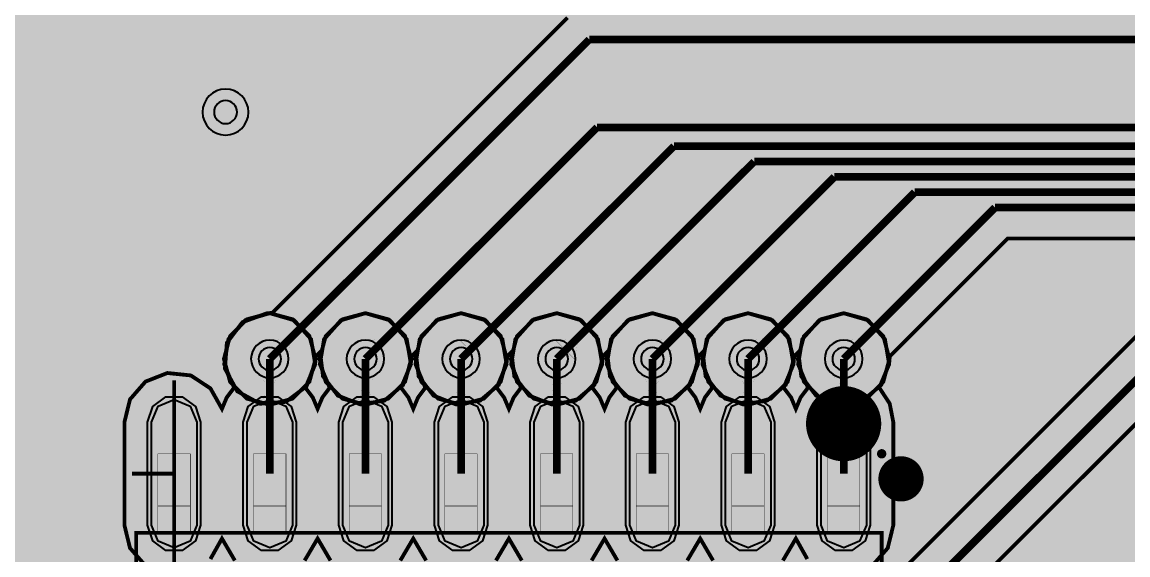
# Model space of a CAD drawing. Header units: millimetres. Extents: x 0 to 100, y -100 to 0.
# Drawn here: x 23 to 37.69, y -16.35 to -9.27 of the extents above; entities that cross this region are included whole.
import ezdxf

# ---------------------------------------------------------------- set-up
doc = ezdxf.new("R2010")
doc.units = ezdxf.units.MM
doc.header["$MEASUREMENT"] = 0
for name, color, linetype, true_color in [('Bottom-Layer', 7, 'Continuous', 0x0000ff), ('Component-Marking-Layer', 7, 'Continuous', 0x66ffcc), ('Component-Shape-Layer', 7, 'Continuous', 0x00cccc), ('Document-Layer', 7, 'Continuous', 0xffffff), ('Hole-Layer', 7, 'Continuous', 0x222222), ('Inner1', 7, 'Continuous', 0x999966), ('Inner2', 7, 'Continuous', 0x008000), ('Multi-Layer', 7, 'Continuous', 0xc0c0c0), ('Pin-Floating-Layer', 7, 'Continuous', 0xff99ff), ('Pin-Soldering-Layer', 7, 'Continuous', 0xcc9999), ('Top-Layer', 7, 'Continuous', 0xff0000), ('Top-Paste-Mask-Layer', 7, 'Continuous', 0x808080), ('Top-Silkscreen-Layer', 7, 'Continuous', 0xffcc00), ('Top-Solder-Mask-Layer', 7, 'Continuous', 0x800080)]:
    doc.layers.add(name, color=color, linetype=linetype, true_color=true_color)

msp = doc.modelspace()

# ---------------------------------------------------------------- hatches: boundary and pattern name
at = {"layer": 'Bottom-Layer'}
for points in [[(99.642, -0.358), (99.642, -99.642), (0.358, -99.642), (0.358, -0.358)], [(25.684, -13.744), (25.766, -14.048), (25.988, -14.271), (26.293, -14.353), (26.597, -14.271), (26.819, -14.048), (26.901, -13.744), (26.819, -13.44), (26.597, -13.218), (26.293, -13.136), (25.988, -13.218), (25.766, -13.44)], [(26.954, -13.744), (27.036, -14.048), (27.258, -14.271), (27.563, -14.353), (27.867, -14.271), (28.089, -14.048), (28.171, -13.744), (28.089, -13.44), (27.867, -13.218), (27.563, -13.136), (27.258, -13.218), (27.036, -13.44)], [(28.224, -13.744), (28.306, -14.048), (28.528, -14.271), (28.833, -14.353), (29.137, -14.271), (29.359, -14.048), (29.441, -13.744), (29.359, -13.44), (29.137, -13.218), (28.833, -13.136), (28.528, -13.218), (28.306, -13.44)], [(29.494, -13.744), (29.576, -14.048), (29.798, -14.271), (30.103, -14.353), (30.407, -14.271), (30.629, -14.048), (30.711, -13.744), (30.629, -13.44), (30.407, -13.218), (30.103, -13.136), (29.798, -13.218), (29.576, -13.44)], [(30.764, -13.744), (30.846, -14.048), (31.068, -14.271), (31.373, -14.353), (31.677, -14.271), (31.899, -14.048), (31.981, -13.744), (31.899, -13.44), (31.677, -13.218), (31.373, -13.136), (31.068, -13.218), (30.846, -13.44)], [(32.034, -13.744), (32.116, -14.048), (32.338, -14.271), (32.643, -14.353), (32.947, -14.271), (33.169, -14.048), (33.251, -13.744), (33.169, -13.44), (32.947, -13.218), (32.643, -13.136), (32.338, -13.218), (32.116, -13.44)], [(33.304, -13.744), (33.386, -14.048), (33.608, -14.271), (33.913, -14.353), (34.217, -14.271), (34.439, -14.048), (34.521, -13.744), (34.439, -13.44), (34.217, -13.218), (33.913, -13.136), (33.608, -13.218), (33.386, -13.44)]]:
    msp.add_hatch(color=256, dxfattribs=at).paths.add_polyline_path(points)
at = {"layer": 'Component-Marking-Layer'}
msp.add_hatch(color=256, dxfattribs=at).paths.add_polyline_path([(34.358, -15.004, 1), (34.477, -15.004, 1)])
msp.add_hatch(color=256, dxfattribs=at).paths.add_polyline_path([(34.358, -15.004, 1), (34.477, -15.004, 1)])
at = {"layer": 'Inner1'}
for points in [[(99.642, -0.358), (99.642, -99.642), (0.358, -99.642), (0.358, -0.358)], [(47.921, -18.768), (47.865, -18.72), (47.553, -18.575), (47.213, -18.623), (46.953, -18.848), (46.856, -19.177), (46.953, -19.507), (47.213, -19.731), (47.553, -19.779), (47.865, -19.634), (47.921, -19.586), (48.768, -19.586), (48.925, -19.555), (49.057, -19.466), (55.555, -12.968), (55.545, -13.021), (55.541, -13.074), (55.541, -13.288), (55.493, -13.344), (55.349, -13.655), (55.397, -13.995), (55.621, -14.256), (55.951, -14.353), (56.28, -14.256), (56.504, -13.995), (56.552, -13.655), (56.408, -13.344), (56.36, -13.288), (56.36, -13.243), (59.355, -10.248), (59.374, -10.25), (59.414, -10.257), (59.454, -10.262), (56.931, -12.785), (56.843, -12.917), (56.811, -13.074), (56.811, -13.288), (56.763, -13.344), (56.619, -13.655), (56.667, -13.995), (56.891, -14.256), (57.221, -14.353), (57.55, -14.256), (57.774, -13.995), (57.822, -13.655), (57.678, -13.344), (57.63, -13.288), (57.63, -13.243), (60.625, -10.248), (60.644, -10.25), (61.008, -10.234), (61.323, -10.052), (61.519, -9.744), (61.549, -9.381), (61.408, -9.045), (70.582, -9.045), (74.68, -13.143), (74.38, -13.174), (74.131, -13.345), (73.996, -13.614), (74.006, -13.915), (74.16, -14.174), (74.419, -14.328), (74.72, -14.338), (74.989, -14.203), (75.16, -13.954), (75.191, -13.654), (75.248, -13.711), (75.253, -13.784), (75.359, -14.089), (75.606, -14.297), (75.925, -14.349), (76.225, -14.231), (76.422, -13.975), (76.461, -13.654), (76.518, -13.711), (76.523, -13.784), (76.629, -14.089), (76.876, -14.297), (77.195, -14.349), (77.495, -14.231), (77.692, -13.975), (77.731, -13.654), (77.788, -13.711), (77.793, -13.784), (77.87, -14.043), (78.051, -14.243), (78.302, -14.345), (78.571, -14.328), (78.807, -14.196), (78.962, -13.975), (79.126, -14.139), (79.126, -16.595), (77.156, -18.565), (77.082, -18.57), (76.76, -18.689), (76.553, -18.963), (76.528, -19.305), (76.692, -19.607), (76.994, -19.771), (77.336, -19.746), (77.611, -19.539), (77.729, -19.217), (77.734, -19.143), (79.824, -17.053), (79.913, -16.921), (79.944, -16.764), (79.944, -13.97), (79.913, -13.814), (79.824, -13.681), (72.712, -6.569), (72.58, -6.48), (72.423, -6.449), (55.721, -6.449), (55.565, -6.48), (55.432, -6.569), (55.248, -6.753), (55.229, -6.751), (54.931, -6.75), (54.655, -6.864), (54.444, -7.075), (54.169, -6.826), (53.809, -6.736), (53.449, -6.826), (53.174, -7.075), (52.899, -6.826), (52.539, -6.736), (52.179, -6.826), (51.904, -7.075), (51.629, -6.826), (51.269, -6.736), (50.909, -6.826), (50.634, -7.075), (50.359, -6.826), (49.999, -6.736), (49.639, -6.826), (49.364, -7.075), (49.089, -6.826), (48.729, -6.736), (48.369, -6.826), (48.094, -7.075), (47.819, -6.826), (47.459, -6.736), (47.099, -6.826), (46.824, -7.075), (46.549, -6.826), (46.189, -6.736), (45.829, -6.826), (45.554, -7.075), (45.279, -6.826), (44.919, -6.736), (44.559, -6.826), (44.284, -7.075), (44.009, -6.826), (43.649, -6.736), (43.289, -6.826), (43.014, -7.075), (42.739, -6.826), (42.379, -6.736), (42.019, -6.826), (41.744, -7.075), (41.469, -6.826), (41.109, -6.736), (40.749, -6.826), (40.474, -7.075), (40.199, -6.826), (39.839, -6.736), (39.479, -6.826), (39.204, -7.075), (38.915, -6.819), (38.538, -6.737), (38.169, -6.849), (37.902, -7.127), (37.804, -7.501), (37.902, -7.874), (38.169, -8.152), (38.538, -8.264), (38.915, -8.182), (39.204, -7.926), (39.479, -8.175), (39.839, -8.265), (40.199, -8.175), (40.474, -7.926), (40.749, -8.175), (41.109, -8.265), (41.469, -8.175), (41.744, -7.926), (42.019, -8.175), (42.379, -8.265), (42.739, -8.175), (43.014, -7.926), (43.289, -8.175), (43.649, -8.265), (44.009, -8.175), (44.284, -7.926), (44.559, -8.175), (44.919, -8.265), (45.279, -8.175), (45.554, -7.926), (45.829, -8.175), (46.189, -8.265), (46.549, -8.175), (46.824, -7.926), (47.099, -8.175), (47.459, -8.265), (47.819, -8.175), (48.094, -7.926), (48.369, -8.175), (48.729, -8.265), (49.089, -8.175), (49.364, -7.926), (49.639, -8.175), (49.999, -8.265), (50.359, -8.175), (50.634, -7.926), (50.845, -8.137), (51.121, -8.251), (51.419, -8.25), (51.438, -8.248), (51.926, -8.736), (51.554, -8.821), (51.269, -9.075), (50.994, -8.826), (50.634, -8.736), (50.274, -8.826), (49.999, -9.075), (49.724, -8.826), (49.364, -8.736), (49.004, -8.826), (48.729, -9.075), (48.454, -8.826), (48.094, -8.736), (47.734, -8.826), (47.459, -9.075), (47.184, -8.826), (46.824, -8.736), (46.464, -8.826), (46.189, -9.075), (45.914, -8.826), (45.554, -8.736), (45.194, -8.826), (44.919, -9.075), (44.644, -8.826), (44.284, -8.736), (43.924, -8.826), (43.649, -9.075), (43.374, -8.826), (43.014, -8.736), (42.654, -8.826), (42.379, -9.075), (42.104, -8.826), (41.744, -8.736), (41.384, -8.826), (41.109, -9.075), (40.834, -8.826), (40.474, -8.736), (40.114, -8.826), (39.839, -9.075), (39.563, -8.826), (39.203, -8.736), (38.843, -8.827), (38.568, -9.077), (38.556, -9.091), (30.536, -9.091), (30.38, -9.123), (30.247, -9.211), (26.326, -13.132), (26.253, -13.138), (25.93, -13.256), (25.723, -13.53), (25.698, -13.873), (25.862, -14.174), (26.164, -14.339), (26.507, -14.314), (26.781, -14.107), (26.899, -13.784), (26.905, -13.711), (26.961, -13.654), (27, -13.975), (27.197, -14.231), (27.498, -14.349), (27.816, -14.297), (28.063, -14.089), (28.169, -13.784), (28.175, -13.711), (28.231, -13.654), (28.27, -13.975), (28.467, -14.231), (28.768, -14.349), (29.086, -14.297), (29.333, -14.089), (29.439, -13.784), (29.445, -13.711), (29.501, -13.654), (29.54, -13.975), (29.737, -14.231), (30.038, -14.349), (30.356, -14.297), (30.603, -14.089), (30.709, -13.784), (30.715, -13.711), (30.771, -13.654), (30.81, -13.975), (31.007, -14.231), (31.308, -14.349), (31.626, -14.297), (31.873, -14.089), (31.979, -13.784), (31.985, -13.711), (32.041, -13.654), (32.08, -13.975), (32.277, -14.231), (32.578, -14.349), (32.896, -14.297), (33.143, -14.089), (33.249, -13.784), (33.255, -13.711), (33.311, -13.654), (33.35, -13.975), (33.547, -14.231), (33.848, -14.349), (34.166, -14.297), (34.413, -14.089), (34.519, -13.784), (34.525, -13.711), (36.092, -12.143), (39.098, -12.143), (32.722, -18.519), (32.4, -18.56), (32.136, -18.75), (31.993, -19.042), (32.007, -19.367), (32.174, -19.646), (32.453, -19.812), (32.778, -19.826), (33.07, -19.684), (33.26, -19.42), (33.301, -19.097), (40.051, -12.347), (41.94, -12.347), (41.155, -13.132), (41.082, -13.138), (40.759, -13.256), (40.552, -13.53), (40.527, -13.873), (40.692, -14.174), (40.993, -14.339), (41.336, -14.314), (41.61, -14.107), (41.728, -13.784), (41.734, -13.711), (41.79, -13.654), (41.829, -13.975), (42.026, -14.231), (42.327, -14.349), (42.645, -14.297), (42.892, -14.089), (42.998, -13.784), (43.004, -13.711), (43.06, -13.654), (43.099, -13.975), (43.296, -14.231), (43.597, -14.349), (43.915, -14.297), (44.162, -14.089), (44.268, -13.784), (44.274, -13.711), (44.33, -13.654), (44.369, -13.975), (44.566, -14.231), (44.867, -14.349), (45.185, -14.297), (45.432, -14.089), (45.538, -13.784), (45.544, -13.711), (45.6, -13.654), (45.639, -13.975), (45.836, -14.231), (46.137, -14.349), (46.455, -14.297), (46.702, -14.089), (46.808, -13.784), (46.814, -13.711), (46.87, -13.654), (46.909, -13.975), (47.106, -14.231), (47.407, -14.349), (47.725, -14.297), (47.972, -14.089), (48.078, -13.784), (48.084, -13.711), (48.094, -13.701), (48.135, -13.701), (48.165, -13.937), (48.282, -14.143), (48.471, -14.289), (48.7, -14.351), (48.936, -14.321), (49.142, -14.202), (49.198, -14.154), (52.74, -14.154), (52.897, -14.122), (53.029, -14.034), (56.815, -10.248), (56.834, -10.25), (56.973, -10.265), (57.113, -10.254), (48.599, -18.768)]]:
    msp.add_hatch(color=256, dxfattribs=at).paths.add_polyline_path(points)
at = {"layer": 'Inner2'}
for points in [[(99.642, -0.358), (99.642, -99.642), (0.358, -99.642), (0.358, -0.358)], [(25.684, -13.744), (25.766, -14.048), (25.988, -14.271), (26.293, -14.353), (26.597, -14.271), (26.819, -14.048), (26.901, -13.744), (26.819, -13.44), (26.597, -13.218), (26.293, -13.136), (25.988, -13.218), (25.766, -13.44)], [(26.954, -13.744), (27.036, -14.048), (27.258, -14.271), (27.563, -14.353), (27.867, -14.271), (28.089, -14.048), (28.171, -13.744), (28.089, -13.44), (27.867, -13.218), (27.563, -13.136), (27.258, -13.218), (27.036, -13.44)], [(28.224, -13.744), (28.306, -14.048), (28.528, -14.271), (28.833, -14.353), (29.137, -14.271), (29.359, -14.048), (29.441, -13.744), (29.359, -13.44), (29.137, -13.218), (28.833, -13.136), (28.528, -13.218), (28.306, -13.44)], [(29.494, -13.744), (29.576, -14.048), (29.798, -14.271), (30.103, -14.353), (30.407, -14.271), (30.629, -14.048), (30.711, -13.744), (30.629, -13.44), (30.407, -13.218), (30.103, -13.136), (29.798, -13.218), (29.576, -13.44)], [(30.764, -13.744), (30.846, -14.048), (31.068, -14.271), (31.373, -14.353), (31.677, -14.271), (31.899, -14.048), (31.981, -13.744), (31.899, -13.44), (31.677, -13.218), (31.373, -13.136), (31.068, -13.218), (30.846, -13.44)], [(32.034, -13.744), (32.116, -14.048), (32.338, -14.271), (32.643, -14.353), (32.947, -14.271), (33.169, -14.048), (33.251, -13.744), (33.169, -13.44), (32.947, -13.218), (32.643, -13.136), (32.338, -13.218), (32.116, -13.44)], [(33.304, -13.744), (33.386, -14.048), (33.608, -14.271), (33.913, -14.353), (34.217, -14.271), (34.439, -14.048), (34.521, -13.744), (34.439, -13.44), (34.217, -13.218), (33.913, -13.136), (33.608, -13.218), (33.386, -13.44)]]:
    msp.add_hatch(color=256, dxfattribs=at).paths.add_polyline_path(points)
at = {"layer": 'Pin-Floating-Layer'}
for points in [[(25.238, -15.694), (25.238, -16.064), (24.807, -16.064), (24.807, -15.694)], [(25.238, -15.694), (25.238, -16.064), (24.807, -16.064), (24.807, -15.694)], [(26.508, -15.694), (26.508, -16.064), (26.077, -16.064), (26.077, -15.694)], [(26.508, -15.694), (26.508, -16.064), (26.077, -16.064), (26.077, -15.694)], [(27.778, -15.694), (27.778, -16.064), (27.347, -16.064), (27.347, -15.694)], [(27.778, -15.694), (27.778, -16.064), (27.347, -16.064), (27.347, -15.694)], [(29.048, -15.694), (29.048, -16.064), (28.618, -16.064), (28.618, -15.694)], [(29.048, -15.694), (29.048, -16.064), (28.618, -16.064), (28.618, -15.694)], [(30.318, -15.694), (30.318, -16.064), (29.888, -16.064), (29.888, -15.694)], [(30.318, -15.694), (30.318, -16.064), (29.888, -16.064), (29.888, -15.694)], [(31.588, -15.694), (31.588, -16.064), (31.158, -16.064), (31.158, -15.694)], [(31.588, -15.694), (31.588, -16.064), (31.158, -16.064), (31.158, -15.694)], [(32.858, -15.694), (32.858, -16.064), (32.428, -16.064), (32.428, -15.694)], [(32.858, -15.694), (32.858, -16.064), (32.428, -16.064), (32.428, -15.694)], [(34.128, -15.694), (34.128, -16.064), (33.698, -16.064), (33.698, -15.694)], [(34.128, -15.694), (34.128, -16.064), (33.698, -16.064), (33.698, -15.694)]]:
    msp.add_hatch(color=256, dxfattribs=at).paths.add_polyline_path(points)
at = {"layer": 'Pin-Soldering-Layer'}
for points in [[(25.238, -15.004), (25.238, -15.704), (24.807, -15.704), (24.807, -15.004)], [(25.238, -15.004), (25.238, -15.704), (24.807, -15.704), (24.807, -15.004)], [(26.508, -15.004), (26.508, -15.704), (26.077, -15.704), (26.077, -15.004)], [(26.508, -15.004), (26.508, -15.704), (26.077, -15.704), (26.077, -15.004)], [(27.778, -15.004), (27.778, -15.704), (27.347, -15.704), (27.347, -15.004)], [(27.778, -15.004), (27.778, -15.704), (27.347, -15.704), (27.347, -15.004)], [(29.048, -15.004), (29.048, -15.704), (28.618, -15.704), (28.618, -15.004)], [(29.048, -15.004), (29.048, -15.704), (28.618, -15.704), (28.618, -15.004)], [(30.318, -15.004), (30.318, -15.704), (29.888, -15.704), (29.888, -15.004)], [(30.318, -15.004), (30.318, -15.704), (29.888, -15.704), (29.888, -15.004)], [(31.588, -15.004), (31.588, -15.704), (31.158, -15.704), (31.158, -15.004)], [(31.588, -15.004), (31.588, -15.704), (31.158, -15.704), (31.158, -15.004)], [(32.858, -15.004), (32.858, -15.704), (32.428, -15.704), (32.428, -15.004)], [(32.858, -15.004), (32.858, -15.704), (32.428, -15.704), (32.428, -15.004)], [(34.128, -15.004), (34.128, -15.704), (33.698, -15.704), (33.698, -15.004)], [(34.128, -15.004), (34.128, -15.704), (33.698, -15.704), (33.698, -15.004)]]:
    msp.add_hatch(color=256, dxfattribs=at).paths.add_polyline_path(points)
at = {"layer": 'Top-Layer'}
for points in [[(99.642, -0.358), (99.642, -99.642), (0.358, -99.642), (0.358, -0.358)], [(28.198, -16.13), (28.369, -16.422), (28.663, -16.59), (29.002, -16.59), (29.296, -16.422), (29.468, -16.13), (29.639, -16.422), (29.933, -16.59), (30.272, -16.59), (30.566, -16.422), (30.738, -16.13), (30.909, -16.422), (31.203, -16.59), (31.542, -16.59), (31.836, -16.422), (32.008, -16.13), (32.179, -16.422), (32.473, -16.59), (32.812, -16.59), (33.106, -16.422), (33.278, -16.13), (33.43, -16.402), (33.691, -16.574), (34.002, -16.606), (34.292, -16.492), (34.498, -16.256), (34.572, -15.953), (34.572, -14.584), (34.524, -14.337), (34.386, -14.126), (34.517, -13.814), (34.461, -13.482), (34.237, -13.23), (33.913, -13.136), (33.588, -13.23), (33.364, -13.482), (33.308, -13.814), (33.439, -14.126), (33.341, -14.256), (33.278, -14.407), (33.215, -14.256), (33.116, -14.126), (33.247, -13.814), (33.191, -13.482), (32.967, -13.23), (32.643, -13.136), (32.318, -13.23), (32.094, -13.482), (32.038, -13.814), (32.169, -14.126), (32.071, -14.256), (32.008, -14.407), (31.944, -14.256), (31.846, -14.126), (31.977, -13.814), (31.921, -13.482), (31.697, -13.23), (31.373, -13.136), (31.048, -13.23), (30.824, -13.482), (30.768, -13.814), (30.899, -14.126), (30.801, -14.256), (30.738, -14.407), (30.674, -14.256), (30.576, -14.126), (30.707, -13.814), (30.651, -13.482), (30.427, -13.23), (30.103, -13.136), (29.778, -13.23), (29.554, -13.482), (29.498, -13.814), (29.629, -14.126), (29.531, -14.256), (29.468, -14.407), (29.404, -14.256), (29.306, -14.126), (29.437, -13.814), (29.381, -13.482), (29.157, -13.23), (28.833, -13.136), (28.508, -13.23), (28.284, -13.482), (28.228, -13.814), (28.359, -14.126), (28.261, -14.256), (28.198, -14.407), (28.134, -14.256), (28.036, -14.126), (28.167, -13.814), (28.111, -13.482), (27.887, -13.23), (27.563, -13.136), (27.238, -13.23), (27.014, -13.482), (26.958, -13.814), (27.089, -14.126), (26.991, -14.256), (26.928, -14.407), (26.864, -14.256), (26.766, -14.126), (26.897, -13.814), (26.841, -13.482), (26.617, -13.23), (26.293, -13.136), (25.968, -13.23), (25.744, -13.482), (25.688, -13.814), (25.819, -14.126), (25.721, -14.256), (25.658, -14.407), (25.505, -14.135), (25.244, -13.963), (24.933, -13.931), (24.643, -14.045), (24.437, -14.281), (24.363, -14.584), (24.363, -15.953), (24.437, -16.256), (24.643, -16.492), (24.933, -16.606), (25.244, -16.574), (25.505, -16.402), (25.658, -16.13), (25.829, -16.422), (26.123, -16.59), (26.462, -16.59), (26.756, -16.422), (26.928, -16.13), (27.099, -16.422), (27.393, -16.59), (27.732, -16.59), (28.026, -16.422)], [(24.722, -14.584), (24.81, -14.371), (25.023, -14.283), (25.235, -14.371), (25.324, -14.584), (25.324, -15.953), (25.235, -16.166), (25.023, -16.254), (24.81, -16.166), (24.722, -15.953)], [(25.992, -14.584), (26.08, -14.371), (26.293, -14.283), (26.505, -14.371), (26.594, -14.584), (26.594, -15.953), (26.505, -16.166), (26.293, -16.254), (26.08, -16.166), (25.992, -15.953)], [(27.262, -14.584), (27.35, -14.371), (27.563, -14.283), (27.775, -14.371), (27.864, -14.584), (27.864, -15.953), (27.775, -16.166), (27.563, -16.254), (27.35, -16.166), (27.262, -15.953)], [(28.532, -14.584), (28.62, -14.371), (28.833, -14.283), (29.045, -14.371), (29.134, -14.584), (29.134, -15.953), (29.045, -16.166), (28.833, -16.254), (28.62, -16.166), (28.532, -15.953)], [(29.802, -14.584), (29.89, -14.371), (30.103, -14.283), (30.315, -14.371), (30.404, -14.584), (30.404, -15.953), (30.315, -16.166), (30.103, -16.254), (29.89, -16.166), (29.802, -15.953)], [(31.072, -14.584), (31.16, -14.371), (31.373, -14.283), (31.585, -14.371), (31.674, -14.584), (31.674, -15.953), (31.585, -16.166), (31.373, -16.254), (31.16, -16.166), (31.072, -15.953)], [(32.342, -14.584), (32.43, -14.371), (32.643, -14.283), (32.855, -14.371), (32.944, -14.584), (32.944, -15.953), (32.855, -16.166), (32.643, -16.254), (32.43, -16.166), (32.342, -15.953)], [(33.612, -14.584), (33.7, -14.371), (33.913, -14.283), (34.125, -14.371), (34.214, -14.584), (34.214, -15.953), (34.125, -16.166), (33.913, -16.254), (33.7, -16.166), (33.612, -15.953)]]:
    msp.add_hatch(color=256, dxfattribs=at).paths.add_polyline_path(points)
at = {"layer": 'Top-Paste-Mask-Layer'}
for points in [[(24.722, -14.584), (24.81, -14.371), (25.023, -14.283), (25.235, -14.371), (25.324, -14.584), (25.324, -15.953), (25.235, -16.166), (25.023, -16.254), (24.81, -16.166), (24.722, -15.953)], [(25.992, -14.584), (26.08, -14.371), (26.293, -14.283), (26.505, -14.371), (26.594, -14.584), (26.594, -15.953), (26.505, -16.166), (26.293, -16.254), (26.08, -16.166), (25.992, -15.953)], [(27.262, -14.584), (27.35, -14.371), (27.563, -14.283), (27.775, -14.371), (27.864, -14.584), (27.864, -15.953), (27.775, -16.166), (27.563, -16.254), (27.35, -16.166), (27.262, -15.953)], [(28.532, -14.584), (28.62, -14.371), (28.833, -14.283), (29.045, -14.371), (29.134, -14.584), (29.134, -15.953), (29.045, -16.166), (28.833, -16.254), (28.62, -16.166), (28.532, -15.953)], [(29.802, -14.584), (29.89, -14.371), (30.103, -14.283), (30.315, -14.371), (30.404, -14.584), (30.404, -15.953), (30.315, -16.166), (30.103, -16.254), (29.89, -16.166), (29.802, -15.953)], [(31.072, -14.584), (31.16, -14.371), (31.373, -14.283), (31.585, -14.371), (31.674, -14.584), (31.674, -15.953), (31.585, -16.166), (31.373, -16.254), (31.16, -16.166), (31.072, -15.953)], [(32.342, -14.584), (32.43, -14.371), (32.643, -14.283), (32.855, -14.371), (32.944, -14.584), (32.944, -15.953), (32.855, -16.166), (32.643, -16.254), (32.43, -16.166), (32.342, -15.953)], [(33.612, -14.584), (33.7, -14.371), (33.913, -14.283), (34.125, -14.371), (34.214, -14.584), (34.214, -15.953), (34.125, -16.166), (33.913, -16.254), (33.7, -16.166), (33.612, -15.953)]]:
    msp.add_hatch(color=256, dxfattribs=at).paths.add_polyline_path(points)
at = {"layer": 'Top-Solder-Mask-Layer'}
for points in [[(24.671, -14.584), (24.738, -14.377), (24.914, -14.249), (25.131, -14.249), (25.307, -14.377), (25.375, -14.584), (25.375, -15.953), (25.307, -16.16), (25.131, -16.288), (24.914, -16.288), (24.738, -16.16), (24.671, -15.953)], [(25.941, -14.584), (26.008, -14.377), (26.184, -14.249), (26.401, -14.249), (26.577, -14.377), (26.645, -14.584), (26.645, -15.953), (26.577, -16.16), (26.401, -16.288), (26.184, -16.288), (26.008, -16.16), (25.941, -15.953)], [(27.211, -14.584), (27.278, -14.377), (27.454, -14.249), (27.671, -14.249), (27.847, -14.377), (27.915, -14.584), (27.915, -15.953), (27.847, -16.16), (27.671, -16.288), (27.454, -16.288), (27.278, -16.16), (27.211, -15.953)], [(28.481, -14.584), (28.548, -14.377), (28.724, -14.249), (28.941, -14.249), (29.117, -14.377), (29.185, -14.584), (29.185, -15.953), (29.117, -16.16), (28.941, -16.288), (28.724, -16.288), (28.548, -16.16), (28.481, -15.953)], [(29.751, -14.584), (29.818, -14.377), (29.994, -14.249), (30.211, -14.249), (30.387, -14.377), (30.455, -14.584), (30.455, -15.953), (30.387, -16.16), (30.211, -16.288), (29.994, -16.288), (29.818, -16.16), (29.751, -15.953)], [(31.021, -14.584), (31.088, -14.377), (31.264, -14.249), (31.481, -14.249), (31.657, -14.377), (31.725, -14.584), (31.725, -15.953), (31.657, -16.16), (31.481, -16.288), (31.264, -16.288), (31.088, -16.16), (31.021, -15.953)], [(32.291, -14.584), (32.358, -14.377), (32.534, -14.249), (32.751, -14.249), (32.927, -14.377), (32.995, -14.584), (32.995, -15.953), (32.927, -16.16), (32.751, -16.288), (32.534, -16.288), (32.358, -16.16), (32.291, -15.953)], [(33.561, -14.584), (33.628, -14.377), (33.804, -14.249), (34.021, -14.249), (34.197, -14.377), (34.265, -14.584), (34.265, -15.953), (34.197, -16.16), (34.021, -16.288), (33.804, -16.288), (33.628, -16.16), (33.561, -15.953)]]:
    msp.add_hatch(color=256, dxfattribs=at).paths.add_polyline_path(points)

# ---------------------------------------------------------------- linework, layer by layer
at = {"layer": 'Bottom-Layer', "const_width": 0.0508}
for points in [[(25.684, -13.744), (25.766, -14.048), (25.988, -14.271), (26.293, -14.353), (26.597, -14.271), (26.819, -14.048), (26.901, -13.744), (26.819, -13.44), (26.597, -13.218), (26.293, -13.136), (25.988, -13.218), (25.766, -13.44)], [(26.954, -13.744), (27.036, -14.048), (27.258, -14.271), (27.563, -14.353), (27.867, -14.271), (28.089, -14.048), (28.171, -13.744), (28.089, -13.44), (27.867, -13.218), (27.563, -13.136), (27.258, -13.218), (27.036, -13.44)], [(28.224, -13.744), (28.306, -14.048), (28.528, -14.271), (28.833, -14.353), (29.137, -14.271), (29.359, -14.048), (29.441, -13.744), (29.359, -13.44), (29.137, -13.218), (28.833, -13.136), (28.528, -13.218), (28.306, -13.44)], [(29.494, -13.744), (29.576, -14.048), (29.798, -14.271), (30.103, -14.353), (30.407, -14.271), (30.629, -14.048), (30.711, -13.744), (30.629, -13.44), (30.407, -13.218), (30.103, -13.136), (29.798, -13.218), (29.576, -13.44)], [(30.764, -13.744), (30.846, -14.048), (31.068, -14.271), (31.373, -14.353), (31.677, -14.271), (31.899, -14.048), (31.981, -13.744), (31.899, -13.44), (31.677, -13.218), (31.373, -13.136), (31.068, -13.218), (30.846, -13.44)], [(32.034, -13.744), (32.116, -14.048), (32.338, -14.271), (32.643, -14.353), (32.947, -14.271), (33.169, -14.048), (33.251, -13.744), (33.169, -13.44), (32.947, -13.218), (32.643, -13.136), (32.338, -13.218), (32.116, -13.44)], [(33.304, -13.744), (33.386, -14.048), (33.608, -14.271), (33.913, -14.353), (34.217, -14.271), (34.439, -14.048), (34.521, -13.744), (34.439, -13.44), (34.217, -13.218), (33.913, -13.136), (33.608, -13.218), (33.386, -13.44)]]:
    msp.add_lwpolyline(points, close=True, dxfattribs=at)
at = {"layer": 'Component-Marking-Layer', "const_width": 0.00508}
msp.add_lwpolyline([(34.358, -15.004, 1), (34.477, -15.004), (34.477, -15.004, 1), (34.358, -15.004)], format="xyb", dxfattribs=at)
msp.add_lwpolyline([(34.358, -15.004, 1), (34.477, -15.004), (34.477, -15.004, 1), (34.358, -15.004)], format="xyb", dxfattribs=at)
at = {"layer": 'Component-Shape-Layer', "const_width": 0.0508}
msp.add_lwpolyline([(34.418, -16.054), (34.418, -19.954), (24.518, -19.954), (24.518, -16.054)], close=True, dxfattribs=at)
msp.add_lwpolyline([(34.418, -16.054), (34.418, -19.954), (24.518, -19.954), (24.518, -16.054)], close=True, dxfattribs=at)
at = {"layer": 'Document-Layer', "const_width": 0.5}
msp.add_lwpolyline([(33.663, -14.604, 1), (34.162, -14.604, 1)], format="xyb", close=True, dxfattribs=at)
msp.add_lwpolyline([(33.663, -14.604, 1), (34.162, -14.604, 1)], format="xyb", close=True, dxfattribs=at)
at = {"layer": 'Hole-Layer'}
for points in [[(25.553, -10.465, 1), (25.858, -10.465, 1)], [(32.493, -13.744, 1), (32.793, -13.744, 1)], [(33.763, -13.744, 1), (34.063, -13.744, 1)]]:
    msp.add_lwpolyline(points, format="xyb", close=True, dxfattribs=at)
for points in [[(26.143, -13.744, 1), (26.443, -13.744), (26.443, -13.744, 1), (26.143, -13.744)], [(27.413, -13.744, 1), (27.713, -13.744), (27.713, -13.744, 1), (27.413, -13.744)], [(28.683, -13.744, 1), (28.983, -13.744), (28.983, -13.744, 1), (28.683, -13.744)], [(29.953, -13.744, 1), (30.253, -13.744), (30.253, -13.744, 1), (29.953, -13.744)], [(31.223, -13.744, 1), (31.523, -13.744), (31.523, -13.744, 1), (31.223, -13.744)]]:
    msp.add_lwpolyline(points, format="xyb", dxfattribs=at)
at = {"layer": 'Inner1'}
for points, const_width in [([(30.247, -9.211), (26.326, -13.132), (26.253, -13.138), (25.93, -13.256), (25.723, -13.53), (25.698, -13.873), (25.862, -14.174), (26.164, -14.339), (26.507, -14.314), (26.781, -14.107), (26.899, -13.784), (26.905, -13.711), (26.961, -13.654), (27, -13.975), (27.197, -14.231), (27.498, -14.349), (27.816, -14.297), (28.063, -14.089), (28.169, -13.784), (28.175, -13.711), (28.231, -13.654), (28.27, -13.975), (28.467, -14.231), (28.768, -14.349), (29.086, -14.297), (29.333, -14.089), (29.439, -13.784), (29.445, -13.711), (29.501, -13.654), (29.54, -13.975), (29.737, -14.231), (30.038, -14.349), (30.356, -14.297), (30.603, -14.089), (30.709, -13.784), (30.715, -13.711), (30.771, -13.654), (30.81, -13.975), (31.007, -14.231), (31.308, -14.349), (31.626, -14.297), (31.873, -14.089), (31.979, -13.784), (31.985, -13.711), (32.041, -13.654), (32.08, -13.975), (32.277, -14.231), (32.578, -14.349), (32.896, -14.297), (33.143, -14.089), (33.249, -13.784), (33.255, -13.711), (33.311, -13.654), (33.35, -13.975), (33.547, -14.231), (33.848, -14.349), (34.166, -14.297), (34.413, -14.089), (34.519, -13.784), (34.525, -13.711), (36.092, -12.143), (39.098, -12.143), (32.722, -18.519)], 0.0508), ([(26.293, -13.744), (30.536, -9.501)], 0.102), ([(30.536, -9.501), (39.204, -9.501)], 0.102), ([(27.563, -13.744), (30.639, -10.668)], 0.102), ([(30.639, -10.668), (39.306, -10.668)], 0.102), ([(28.833, -13.744), (31.659, -10.918)], 0.102), ([(31.659, -10.918), (40.326, -10.918)], 0.102), ([(30.103, -13.744), (32.725, -11.122)], 0.102), ([(32.725, -11.122), (41.392, -11.122)], 0.102), ([(31.373, -13.744), (33.791, -11.326)], 0.102), ([(33.791, -11.326), (42.458, -11.326)], 0.102), ([(32.643, -13.744), (34.857, -11.53)], 0.102), ([(34.857, -11.53), (43.524, -11.53)], 0.102), ([(33.913, -13.744), (35.923, -11.734)], 0.102), ([(35.923, -11.734), (44.59, -11.734)], 0.102), ([(32.643, -19.177), (39.882, -11.938)], 0.102), ([(33.301, -19.097), (40.051, -12.347)], 0.0508)]:
    msp.add_lwpolyline(points, dxfattribs=dict(at, const_width=const_width))
at = {"layer": 'Inner1', "const_width": 0.000254}
for points in [[(26.497, -13.468), (26.569, -13.54), (26.559, -13.566), (26.552, -13.617), (26.542, -13.76), (26.277, -13.495), (26.42, -13.485), (26.471, -13.478)], [(27.767, -13.468), (27.839, -13.54), (27.829, -13.566), (27.822, -13.617), (27.812, -13.76), (27.547, -13.495), (27.69, -13.485), (27.741, -13.478)], [(29.037, -13.468), (29.109, -13.54), (29.099, -13.566), (29.092, -13.617), (29.082, -13.76), (28.817, -13.495), (28.96, -13.485), (29.011, -13.478)], [(30.307, -13.468), (30.379, -13.54), (30.369, -13.566), (30.362, -13.617), (30.352, -13.76), (30.087, -13.495), (30.23, -13.485), (30.281, -13.478)], [(31.577, -13.468), (31.649, -13.54), (31.639, -13.566), (31.632, -13.617), (31.622, -13.76), (31.357, -13.495), (31.5, -13.485), (31.551, -13.478)], [(32.847, -13.468), (32.919, -13.54), (32.909, -13.566), (32.902, -13.617), (32.892, -13.76), (32.627, -13.495), (32.77, -13.485), (32.821, -13.478)], [(34.117, -13.468), (34.189, -13.54), (34.179, -13.566), (34.172, -13.617), (34.162, -13.76), (33.897, -13.495), (34.04, -13.485), (34.091, -13.478)]]:
    msp.add_lwpolyline(points, close=True, dxfattribs=at)
at = {"layer": 'Inner2', "const_width": 0.0508}
for points in [[(25.684, -13.744), (25.766, -14.048), (25.988, -14.271), (26.293, -14.353), (26.597, -14.271), (26.819, -14.048), (26.901, -13.744), (26.819, -13.44), (26.597, -13.218), (26.293, -13.136), (25.988, -13.218), (25.766, -13.44)], [(26.954, -13.744), (27.036, -14.048), (27.258, -14.271), (27.563, -14.353), (27.867, -14.271), (28.089, -14.048), (28.171, -13.744), (28.089, -13.44), (27.867, -13.218), (27.563, -13.136), (27.258, -13.218), (27.036, -13.44)], [(28.224, -13.744), (28.306, -14.048), (28.528, -14.271), (28.833, -14.353), (29.137, -14.271), (29.359, -14.048), (29.441, -13.744), (29.359, -13.44), (29.137, -13.218), (28.833, -13.136), (28.528, -13.218), (28.306, -13.44)], [(29.494, -13.744), (29.576, -14.048), (29.798, -14.271), (30.103, -14.353), (30.407, -14.271), (30.629, -14.048), (30.711, -13.744), (30.629, -13.44), (30.407, -13.218), (30.103, -13.136), (29.798, -13.218), (29.576, -13.44)], [(30.764, -13.744), (30.846, -14.048), (31.068, -14.271), (31.373, -14.353), (31.677, -14.271), (31.899, -14.048), (31.981, -13.744), (31.899, -13.44), (31.677, -13.218), (31.373, -13.136), (31.068, -13.218), (30.846, -13.44)], [(32.034, -13.744), (32.116, -14.048), (32.338, -14.271), (32.643, -14.353), (32.947, -14.271), (33.169, -14.048), (33.251, -13.744), (33.169, -13.44), (32.947, -13.218), (32.643, -13.136), (32.338, -13.218), (32.116, -13.44)], [(33.304, -13.744), (33.386, -14.048), (33.608, -14.271), (33.913, -14.353), (34.217, -14.271), (34.439, -14.048), (34.521, -13.744), (34.439, -13.44), (34.217, -13.218), (33.913, -13.136), (33.608, -13.218), (33.386, -13.44)]]:
    msp.add_lwpolyline(points, close=True, dxfattribs=at)
at = {"layer": 'Multi-Layer'}
msp.add_lwpolyline([(25.4, -10.465, 1), (26.01, -10.465), (26.01, -10.465, 1), (25.4, -10.465)], format="xyb", dxfattribs=at)
for points in [[(26.043, -13.744, 1), (26.543, -13.744, 1)], [(27.313, -13.744, 1), (27.813, -13.744, 1)], [(28.583, -13.744, 1), (29.083, -13.744, 1)], [(29.853, -13.744, 1), (30.353, -13.744, 1)], [(31.123, -13.744, 1), (31.623, -13.744, 1)], [(32.393, -13.744, 1), (32.893, -13.744, 1)], [(33.663, -13.744, 1), (34.163, -13.744, 1)]]:
    msp.add_lwpolyline(points, format="xyb", close=True, dxfattribs=at)
at = {"layer": 'Pin-Floating-Layer', "const_width": 0.00508}
for points in [[(25.238, -15.694), (25.238, -16.064), (24.807, -16.064), (24.807, -15.694)], [(25.238, -15.694), (25.238, -16.064), (24.807, -16.064), (24.807, -15.694)], [(26.508, -15.694), (26.508, -16.064), (26.077, -16.064), (26.077, -15.694)], [(26.508, -15.694), (26.508, -16.064), (26.077, -16.064), (26.077, -15.694)], [(27.778, -15.694), (27.778, -16.064), (27.347, -16.064), (27.347, -15.694)], [(27.778, -15.694), (27.778, -16.064), (27.347, -16.064), (27.347, -15.694)], [(29.048, -15.694), (29.048, -16.064), (28.618, -16.064), (28.618, -15.694)], [(29.048, -15.694), (29.048, -16.064), (28.618, -16.064), (28.618, -15.694)], [(30.318, -15.694), (30.318, -16.064), (29.888, -16.064), (29.888, -15.694)], [(30.318, -15.694), (30.318, -16.064), (29.888, -16.064), (29.888, -15.694)], [(31.588, -15.694), (31.588, -16.064), (31.158, -16.064), (31.158, -15.694)], [(31.588, -15.694), (31.588, -16.064), (31.158, -16.064), (31.158, -15.694)], [(32.858, -15.694), (32.858, -16.064), (32.428, -16.064), (32.428, -15.694)], [(32.858, -15.694), (32.858, -16.064), (32.428, -16.064), (32.428, -15.694)], [(34.128, -15.694), (34.128, -16.064), (33.698, -16.064), (33.698, -15.694)], [(34.128, -15.694), (34.128, -16.064), (33.698, -16.064), (33.698, -15.694)]]:
    msp.add_lwpolyline(points, close=True, dxfattribs=at)
at = {"layer": 'Pin-Soldering-Layer', "const_width": 0.00508}
for points in [[(25.238, -15.004), (25.238, -15.704), (24.807, -15.704), (24.807, -15.004)], [(25.238, -15.004), (25.238, -15.704), (24.807, -15.704), (24.807, -15.004)], [(26.508, -15.004), (26.508, -15.704), (26.077, -15.704), (26.077, -15.004)], [(26.508, -15.004), (26.508, -15.704), (26.077, -15.704), (26.077, -15.004)], [(27.778, -15.004), (27.778, -15.704), (27.347, -15.704), (27.347, -15.004)], [(27.778, -15.004), (27.778, -15.704), (27.347, -15.704), (27.347, -15.004)], [(29.048, -15.004), (29.048, -15.704), (28.618, -15.704), (28.618, -15.004)], [(29.048, -15.004), (29.048, -15.704), (28.618, -15.704), (28.618, -15.004)], [(30.318, -15.004), (30.318, -15.704), (29.888, -15.704), (29.888, -15.004)], [(30.318, -15.004), (30.318, -15.704), (29.888, -15.704), (29.888, -15.004)], [(31.588, -15.004), (31.588, -15.704), (31.158, -15.704), (31.158, -15.004)], [(31.588, -15.004), (31.588, -15.704), (31.158, -15.704), (31.158, -15.004)], [(32.858, -15.004), (32.858, -15.704), (32.428, -15.704), (32.428, -15.004)], [(32.858, -15.004), (32.858, -15.704), (32.428, -15.704), (32.428, -15.004)], [(34.128, -15.004), (34.128, -15.704), (33.698, -15.704), (33.698, -15.004)], [(34.128, -15.004), (34.128, -15.704), (33.698, -15.704), (33.698, -15.004)]]:
    msp.add_lwpolyline(points, close=True, dxfattribs=at)
at = {"layer": 'Top-Layer'}
for points, const_width in [([(34.292, -16.492), (34.498, -16.256), (34.572, -15.953), (34.572, -14.584), (34.524, -14.337), (34.386, -14.126), (34.517, -13.814), (34.461, -13.482), (34.237, -13.23), (33.913, -13.136), (33.588, -13.23), (33.364, -13.482), (33.308, -13.814), (33.439, -14.126), (33.341, -14.256), (33.278, -14.407), (33.215, -14.256), (33.116, -14.126), (33.247, -13.814), (33.191, -13.482), (32.967, -13.23), (32.643, -13.136), (32.318, -13.23), (32.094, -13.482), (32.038, -13.814), (32.169, -14.126), (32.071, -14.256), (32.008, -14.407), (31.944, -14.256), (31.846, -14.126), (31.977, -13.814), (31.921, -13.482), (31.697, -13.23), (31.373, -13.136), (31.048, -13.23), (30.824, -13.482), (30.768, -13.814), (30.899, -14.126), (30.801, -14.256), (30.738, -14.407), (30.674, -14.256), (30.576, -14.126), (30.707, -13.814), (30.651, -13.482), (30.427, -13.23), (30.103, -13.136), (29.778, -13.23), (29.554, -13.482), (29.498, -13.814), (29.629, -14.126), (29.531, -14.256), (29.468, -14.407), (29.404, -14.256), (29.306, -14.126), (29.437, -13.814), (29.381, -13.482), (29.157, -13.23), (28.833, -13.136), (28.508, -13.23), (28.284, -13.482), (28.228, -13.814), (28.359, -14.126), (28.261, -14.256), (28.198, -14.407), (28.134, -14.256), (28.036, -14.126), (28.167, -13.814), (28.111, -13.482), (27.887, -13.23), (27.563, -13.136), (27.238, -13.23), (27.014, -13.482), (26.958, -13.814), (27.089, -14.126), (26.991, -14.256), (26.928, -14.407), (26.864, -14.256), (26.766, -14.126), (26.897, -13.814), (26.841, -13.482), (26.617, -13.23), (26.293, -13.136), (25.968, -13.23), (25.744, -13.482), (25.688, -13.814), (25.819, -14.126), (25.721, -14.256), (25.658, -14.407), (25.505, -14.135), (25.244, -13.963), (24.933, -13.931), (24.643, -14.045), (24.437, -14.281), (24.363, -14.584), (24.363, -15.953), (24.437, -16.256), (24.643, -16.492)], 0.0508), ([(26.293, -15.268), (26.293, -13.744)], 0.102), ([(27.563, -15.268), (27.563, -13.744)], 0.102), ([(28.833, -15.268), (28.833, -13.744)], 0.102), ([(30.103, -15.268), (30.103, -13.744)], 0.102), ([(31.373, -15.268), (31.373, -13.744)], 0.102), ([(32.643, -15.268), (32.643, -13.744)], 0.102), ([(33.913, -15.268), (33.913, -13.744)], 0.102), ([(25.023, -15.268), (25.023, -14.026)], 0.0508), ([(25.023, -15.268), (24.465, -15.268)], 0.0508), ([(25.023, -15.268), (25.023, -16.51)], 0.0508), ([(25.505, -16.402), (25.658, -16.13), (25.829, -16.422)], 0.0508), ([(26.756, -16.422), (26.928, -16.13), (27.099, -16.422)], 0.0508), ([(28.026, -16.422), (28.198, -16.13), (28.369, -16.422)], 0.0508), ([(29.296, -16.422), (29.468, -16.13), (29.639, -16.422)], 0.0508), ([(30.566, -16.422), (30.738, -16.13), (30.909, -16.422)], 0.0508), ([(31.836, -16.422), (32.008, -16.13), (32.179, -16.422)], 0.0508), ([(33.106, -16.422), (33.278, -16.13), (33.43, -16.402)], 0.0508)]:
    msp.add_lwpolyline(points, dxfattribs=dict(at, const_width=const_width))
at = {"layer": 'Top-Layer', "const_width": 0.000254}
for points in [[(26.343, -14.085), (26.242, -14.085), (26.23, -14.059), (26.199, -14.018), (26.105, -13.91), (26.48, -13.91), (26.386, -14.018), (26.355, -14.059)], [(27.613, -14.085), (27.512, -14.085), (27.5, -14.059), (27.469, -14.018), (27.375, -13.91), (27.75, -13.91), (27.656, -14.018), (27.625, -14.059)], [(28.883, -14.085), (28.782, -14.085), (28.77, -14.059), (28.739, -14.018), (28.645, -13.91), (29.02, -13.91), (28.926, -14.018), (28.895, -14.059)], [(30.153, -14.085), (30.052, -14.085), (30.04, -14.059), (30.009, -14.018), (29.915, -13.91), (30.29, -13.91), (30.196, -14.018), (30.165, -14.059)], [(31.423, -14.085), (31.322, -14.085), (31.31, -14.059), (31.279, -14.018), (31.185, -13.91), (31.56, -13.91), (31.466, -14.018), (31.435, -14.059)], [(32.693, -14.085), (32.592, -14.085), (32.58, -14.059), (32.549, -14.018), (32.455, -13.91), (32.83, -13.91), (32.736, -14.018), (32.705, -14.059)], [(33.963, -14.085), (33.862, -14.085), (33.85, -14.059), (33.819, -14.018), (33.725, -13.91), (34.1, -13.91), (34.006, -14.018), (33.975, -14.059)], [(26.242, -14.159), (26.343, -14.159), (26.35, -14.205), (26.367, -14.25), (26.392, -14.288), (26.405, -14.302), (26.42, -14.311), (26.166, -14.311), (26.18, -14.302), (26.193, -14.288), (26.218, -14.25), (26.235, -14.205)], [(27.512, -14.159), (27.613, -14.159), (27.62, -14.205), (27.637, -14.25), (27.662, -14.288), (27.675, -14.302), (27.69, -14.311), (27.436, -14.311), (27.45, -14.302), (27.463, -14.288), (27.488, -14.25), (27.505, -14.205)], [(28.782, -14.159), (28.883, -14.159), (28.89, -14.205), (28.907, -14.25), (28.932, -14.288), (28.945, -14.302), (28.96, -14.311), (28.706, -14.311), (28.72, -14.302), (28.733, -14.288), (28.758, -14.25), (28.775, -14.205)], [(30.052, -14.159), (30.153, -14.159), (30.16, -14.205), (30.177, -14.25), (30.202, -14.288), (30.215, -14.302), (30.23, -14.311), (29.976, -14.311), (29.99, -14.302), (30.003, -14.288), (30.028, -14.25), (30.045, -14.205)], [(31.322, -14.159), (31.423, -14.159), (31.43, -14.205), (31.447, -14.25), (31.472, -14.288), (31.485, -14.302), (31.5, -14.311), (31.246, -14.311), (31.26, -14.302), (31.273, -14.288), (31.298, -14.25), (31.315, -14.205)], [(32.592, -14.159), (32.693, -14.159), (32.7, -14.205), (32.717, -14.25), (32.742, -14.288), (32.755, -14.302), (32.77, -14.311), (32.516, -14.311), (32.53, -14.302), (32.544, -14.288), (32.568, -14.25), (32.585, -14.205)], [(33.862, -14.159), (33.963, -14.159), (33.97, -14.205), (33.987, -14.25), (34.012, -14.288), (34.025, -14.302), (34.04, -14.311), (33.786, -14.311), (33.8, -14.302), (33.814, -14.288), (33.838, -14.25), (33.855, -14.205)]]:
    msp.add_lwpolyline(points, close=True, dxfattribs=at)
at = {"layer": 'Top-Layer'}
for points in [[(24.722, -14.584), (24.81, -14.371), (25.023, -14.283), (25.235, -14.371), (25.324, -14.584), (25.324, -15.953), (25.235, -16.166), (25.023, -16.254), (24.81, -16.166), (24.722, -15.953)], [(25.992, -14.584), (26.08, -14.371), (26.293, -14.283), (26.505, -14.371), (26.594, -14.584), (26.594, -15.953), (26.505, -16.166), (26.293, -16.254), (26.08, -16.166), (25.992, -15.953)], [(27.262, -14.584), (27.35, -14.371), (27.563, -14.283), (27.775, -14.371), (27.864, -14.584), (27.864, -15.953), (27.775, -16.166), (27.563, -16.254), (27.35, -16.166), (27.262, -15.953)], [(28.532, -14.584), (28.62, -14.371), (28.833, -14.283), (29.045, -14.371), (29.134, -14.584), (29.134, -15.953), (29.045, -16.166), (28.833, -16.254), (28.62, -16.166), (28.532, -15.953)], [(29.802, -14.584), (29.89, -14.371), (30.103, -14.283), (30.315, -14.371), (30.404, -14.584), (30.404, -15.953), (30.315, -16.166), (30.103, -16.254), (29.89, -16.166), (29.802, -15.953)], [(31.072, -14.584), (31.16, -14.371), (31.373, -14.283), (31.585, -14.371), (31.674, -14.584), (31.674, -15.953), (31.585, -16.166), (31.373, -16.254), (31.16, -16.166), (31.072, -15.953)], [(32.342, -14.584), (32.43, -14.371), (32.643, -14.283), (32.855, -14.371), (32.944, -14.584), (32.944, -15.953), (32.855, -16.166), (32.643, -16.254), (32.43, -16.166), (32.342, -15.953)], [(33.612, -14.584), (33.7, -14.371), (33.913, -14.283), (34.125, -14.371), (34.214, -14.584), (34.214, -15.953), (34.125, -16.166), (33.913, -16.254), (33.7, -16.166), (33.612, -15.953)]]:
    msp.add_lwpolyline(points, close=True, dxfattribs=at)
at = {"layer": 'Top-Paste-Mask-Layer'}
for points in [[(24.722, -14.584), (24.81, -14.371), (25.023, -14.283), (25.235, -14.371), (25.324, -14.584), (25.324, -15.953), (25.235, -16.166), (25.023, -16.254), (24.81, -16.166), (24.722, -15.953)], [(25.992, -14.584), (26.08, -14.371), (26.293, -14.283), (26.505, -14.371), (26.594, -14.584), (26.594, -15.953), (26.505, -16.166), (26.293, -16.254), (26.08, -16.166), (25.992, -15.953)], [(27.262, -14.584), (27.35, -14.371), (27.563, -14.283), (27.775, -14.371), (27.864, -14.584), (27.864, -15.953), (27.775, -16.166), (27.563, -16.254), (27.35, -16.166), (27.262, -15.953)], [(28.532, -14.584), (28.62, -14.371), (28.833, -14.283), (29.045, -14.371), (29.134, -14.584), (29.134, -15.953), (29.045, -16.166), (28.833, -16.254), (28.62, -16.166), (28.532, -15.953)], [(29.802, -14.584), (29.89, -14.371), (30.103, -14.283), (30.315, -14.371), (30.404, -14.584), (30.404, -15.953), (30.315, -16.166), (30.103, -16.254), (29.89, -16.166), (29.802, -15.953)], [(31.072, -14.584), (31.16, -14.371), (31.373, -14.283), (31.585, -14.371), (31.674, -14.584), (31.674, -15.953), (31.585, -16.166), (31.373, -16.254), (31.16, -16.166), (31.072, -15.953)], [(32.342, -14.584), (32.43, -14.371), (32.643, -14.283), (32.855, -14.371), (32.944, -14.584), (32.944, -15.953), (32.855, -16.166), (32.643, -16.254), (32.43, -16.166), (32.342, -15.953)], [(33.612, -14.584), (33.7, -14.371), (33.913, -14.283), (34.125, -14.371), (34.214, -14.584), (34.214, -15.953), (34.125, -16.166), (33.913, -16.254), (33.7, -16.166), (33.612, -15.953)]]:
    msp.add_lwpolyline(points, close=True, dxfattribs=at)
at = {"layer": 'Top-Silkscreen-Layer', "const_width": 0.3}
msp.add_lwpolyline([(34.524, -15.337, 1), (34.825, -15.337, 1)], format="xyb", close=True, dxfattribs=at)
msp.add_lwpolyline([(34.524, -15.337, 1), (34.825, -15.337, 1)], format="xyb", close=True, dxfattribs=at)
at = {"layer": 'Top-Solder-Mask-Layer'}
for points in [[(24.671, -14.584), (24.738, -14.377), (24.914, -14.249), (25.131, -14.249), (25.307, -14.377), (25.375, -14.584), (25.375, -15.953), (25.307, -16.16), (25.131, -16.288), (24.914, -16.288), (24.738, -16.16), (24.671, -15.953)], [(25.941, -14.584), (26.008, -14.377), (26.184, -14.249), (26.401, -14.249), (26.577, -14.377), (26.645, -14.584), (26.645, -15.953), (26.577, -16.16), (26.401, -16.288), (26.184, -16.288), (26.008, -16.16), (25.941, -15.953)], [(27.211, -14.584), (27.278, -14.377), (27.454, -14.249), (27.671, -14.249), (27.847, -14.377), (27.915, -14.584), (27.915, -15.953), (27.847, -16.16), (27.671, -16.288), (27.454, -16.288), (27.278, -16.16), (27.211, -15.953)], [(28.481, -14.584), (28.548, -14.377), (28.724, -14.249), (28.941, -14.249), (29.117, -14.377), (29.185, -14.584), (29.185, -15.953), (29.117, -16.16), (28.941, -16.288), (28.724, -16.288), (28.548, -16.16), (28.481, -15.953)], [(29.751, -14.584), (29.818, -14.377), (29.994, -14.249), (30.211, -14.249), (30.387, -14.377), (30.455, -14.584), (30.455, -15.953), (30.387, -16.16), (30.211, -16.288), (29.994, -16.288), (29.818, -16.16), (29.751, -15.953)], [(31.021, -14.584), (31.088, -14.377), (31.264, -14.249), (31.481, -14.249), (31.657, -14.377), (31.725, -14.584), (31.725, -15.953), (31.657, -16.16), (31.481, -16.288), (31.264, -16.288), (31.088, -16.16), (31.021, -15.953)], [(32.291, -14.584), (32.358, -14.377), (32.534, -14.249), (32.751, -14.249), (32.927, -14.377), (32.995, -14.584), (32.995, -15.953), (32.927, -16.16), (32.751, -16.288), (32.534, -16.288), (32.358, -16.16), (32.291, -15.953)], [(33.561, -14.584), (33.628, -14.377), (33.804, -14.249), (34.021, -14.249), (34.197, -14.377), (34.265, -14.584), (34.265, -15.953), (34.197, -16.16), (34.021, -16.288), (33.804, -16.288), (33.628, -16.16), (33.561, -15.953)]]:
    msp.add_lwpolyline(points, close=True, dxfattribs=at)

doc.saveas('drawing.dxf')
